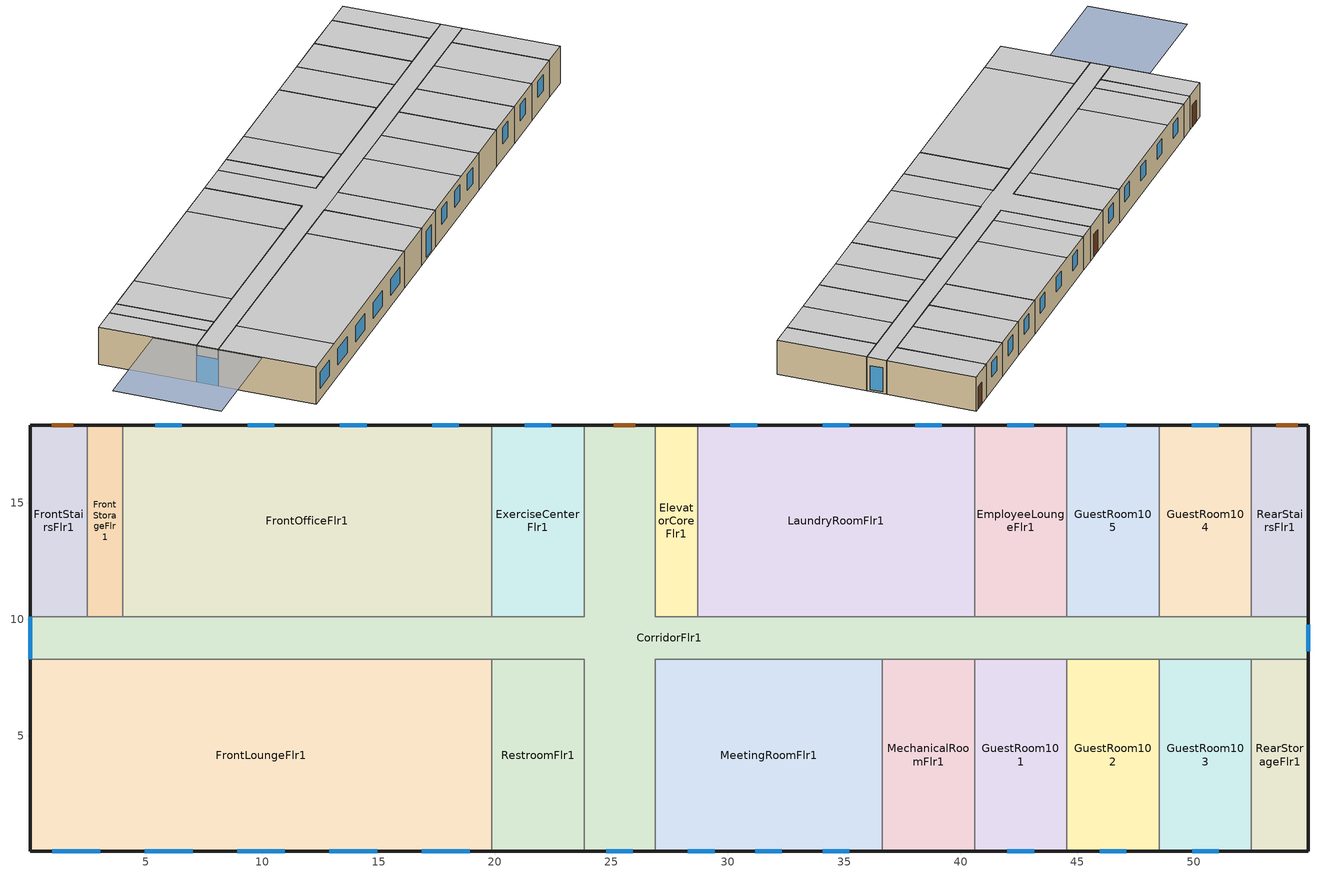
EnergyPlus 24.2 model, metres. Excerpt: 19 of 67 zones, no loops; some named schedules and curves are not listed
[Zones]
RearStairsFlr1
 floor ground (S_RearStairsFlr1_0_0_0_Ffactor): 54.91,10.11 52.47,10.11 52.47,18.34 54.91,18.34 z0
 wall outside (nonres_ext_wall_grd): 54.91,10.11 54.91,18.34 52.47,18.34 z0:3.35
 wall to GuestRoom104 (int_wall): 52.47,18.34 52.47,10.11 z0:3.35
 wall to CorridorFlr1 (int_wall): 52.47,10.11 54.91,10.11 z0:3.35
 door (Swinging Door_con): 54.46,18.34 53.54,18.34 z0:2.13
 ceiling to RearStairsFlr2 (int_slab_ceiling): 52.47,10.11 54.91,10.11 54.91,18.34 52.47,18.34 z3.35
GuestRoom104
 floor ground (S_GuestRoom104_0_0_0_Ffactor): 52.47,10.11 48.51,10.11 48.51,18.34 52.47,18.34 z0
 wall outside (res_ext_wall_grd): 52.47,18.34 48.51,18.34 z0:3.35
 wall to CorridorFlr1 (int_wall): 48.51,10.11 52.47,10.11 z0:3.35
 wall to GuestRoom105 (int_wall): 48.51,18.34 48.51,10.11 z0:3.35
 window (ResWindow_U_0.248_SHGC_0.21): 51.06,18.34 49.92,18.34 z1.34:2.78
 ceiling to GuestRoom214 (int_slab_ceiling): 48.51,10.11 52.47,10.11 52.47,18.34 48.51,18.34 z3.35
CorridorFlr1
 floor ground (S_CorridorFlr1_0_0_0_Ffactor): 54.91,8.28 26.87,8.28 26.87,0.05 23.82,0.05 23.82,8.28 0.05,8.28 0.05,10.11 23.82,10.11 23.82,18.34 26.87,18.34 26.87,10.11 54.91,10.11 z0
 wall outside (nonres_ext_wall_grd): 54.91,8.28 54.91,10.11 / 26.87,18.34 23.82,18.34 / 0.05,10.11 0.05,8.28 / 23.82,0.05 26.87,0.05 z0:3.35
 wall to GuestRoom105 (int_wall): 48.51,10.11 44.55,10.11 z0:3.35
 wall to EmployeeLoungeFlr1 (int_wall): 44.55,10.11 40.59,10.11 z0:3.35
 wall to LaundryRoomFlr1 (int_wall): 40.59,10.11 28.7,10.11 z0:3.35
 wall to ElevatorCoreFlr1 (int_wall): 28.7,10.11 26.87,10.11 26.87,18.34 z0:3.35
 wall to ExerciseCenterFlr1 (int_wall): 23.82,18.34 23.82,10.11 19.86,10.11 z0:3.35
 wall to FrontOfficeFlr1 (int_wall): 19.86,10.11 4.01,10.11 z0:3.35
 wall to FrontStorageFlr1 (int_wall): 4.01,10.11 2.49,10.11 z0:3.35
 wall to FrontStairsFlr1 (int_wall): 2.49,10.11 0.05,10.11 z0:3.35
 wall to FrontLoungeFlr1 (int_wall): 0.05,8.28 19.86,8.28 z0:3.35
 wall to RestroomFlr1 (int_wall): 19.86,8.28 23.82,8.28 23.82,0.05 z0:3.35
 wall to MeetingRoomFlr1 (int_wall): 26.87,0.05 26.87,8.28 36.62,8.28 z0:3.35
 wall to MechanicalRoomFlr1 (int_wall): 36.62,8.28 40.59,8.28 z0:3.35
 wall to GuestRoom101 (int_wall): 40.59,8.28 44.55,8.28 z0:3.35
 wall to GuestRoom102 (int_wall): 44.55,8.28 48.51,8.28 z0:3.35
 wall to GuestRoom103 (int_wall): 48.51,8.28 52.47,8.28 z0:3.35
 wall to RearStorageFlr1 (int_wall): 52.47,8.28 54.91,8.28 z0:3.35
 window (NonresWindow_U_0.248_SHGC_0.21): 54.91,8.62 54.91,9.76 / 24.78,0.05 25.92,0.05 z0.19:2.55; 0.05,10.11 0.05,8.28 z0:2.44
 door (Swinging Door_con): 26.01,18.34 25.1,18.34 z0:2.13
 ceiling to CorridorFlr2 (int_slab_ceiling): 0.05,8.28 54.91,8.28 54.91,10.11 26.87,10.11 26.87,18.34 23.82,18.34 23.82,10.11 0.05,10.11 z3.35
 ceiling to GuestRoom206_208 (int_slab_ceiling): 23.82,0.05 26.87,0.05 26.87,8.28 23.82,8.28 z3.35
GuestRoom105
 floor ground (S_GuestRoom105_0_0_0_Ffactor): 48.51,10.11 44.55,10.11 44.55,18.34 48.51,18.34 z0
 wall outside (res_ext_wall_grd): 48.51,18.34 44.55,18.34 z0:3.35
 wall to EmployeeLoungeFlr1 (int_wall): 44.55,18.34 44.55,10.11 z0:3.35
 window (ResWindow_U_0.248_SHGC_0.21): 47.1,18.34 45.96,18.34 z1.34:2.78
 ceiling to GuestRoom215_218 (int_slab_ceiling): 44.55,10.11 48.51,10.11 48.51,18.34 44.55,18.34 z3.35
EmployeeLoungeFlr1
 floor ground (S_EmployeeLoungeFlr1_0_0_0_Ffactor): 44.55,10.11 40.59,10.11 40.59,18.34 44.55,18.34 z0
 wall outside (nonres_ext_wall_grd): 44.55,18.34 40.59,18.34 z0:3.35
 wall to LaundryRoomFlr1 (int_wall): 40.59,18.34 40.59,10.11 z0:3.35
 window (NonresWindow_U_0.248_SHGC_0.21): 43.14,18.34 42,18.34 z1.34:2.78
 ceiling to GuestRoom215_218 (int_slab_ceiling): 40.59,10.11 44.55,10.11 44.55,18.34 40.59,18.34 z3.35
LaundryRoomFlr1
 floor ground (S_LaundryRoomFlr1_0_0_0_Ffactor): 40.59,10.11 28.7,10.11 28.7,18.34 40.59,18.34 z0
 wall outside (nonres_ext_wall_grd): 40.59,18.34 28.7,18.34 z0:3.35
 wall to ElevatorCoreFlr1 (int_wall): 28.7,18.34 28.7,10.11 z0:3.35
 window (NonresWindow_U_0.248_SHGC_0.21): 39.18,18.34 38.03,18.34 / 35.21,18.34 34.07,18.34 / 31.25,18.34 30.11,18.34 z1.34:2.78
 ceiling to GuestRoom215_218 (int_slab_ceiling): 32.66,10.11 40.59,10.11 40.59,18.34 32.66,18.34 z3.35
 ceiling to GuestRoom219 (int_slab_ceiling): 28.7,10.11 32.66,10.11 32.66,18.34 28.7,18.34 z3.35
ElevatorCoreFlr1
 floor ground (S_ElevatorCoreFlr1_0_0_0_Ffactor): 28.7,10.11 26.87,10.11 26.87,18.34 28.7,18.34 z0
 wall outside (nonres_ext_wall_grd): 28.7,18.34 26.87,18.34 z0:3.35
 ceiling to ElevatorCoreFlr2 (int_slab_ceiling): 26.87,10.11 28.7,10.11 28.7,18.34 26.87,18.34 z3.35
ExerciseCenterFlr1
 floor ground (S_ExerciseCenterFlr1_0_0_0_Ffactor): 23.82,10.11 19.86,10.11 19.86,18.34 23.82,18.34 z0
 wall outside (nonres_ext_wall_grd): 23.82,18.34 19.86,18.34 z0:3.35
 wall to FrontOfficeFlr1 (int_wall): 19.86,18.34 19.86,10.11 z0:3.35
 window (NonresWindow_U_0.248_SHGC_0.21): 22.41,18.34 21.27,18.34 z1.34:2.78
 ceiling to GuestRoom220_223 (int_slab_ceiling): 19.86,10.11 23.82,10.11 23.82,18.34 19.86,18.34 z3.35
FrontOfficeFlr1
 floor ground (S_FrontOfficeFlr1_0_0_0_Ffactor): 19.86,10.11 4.01,10.11 4.01,18.34 19.86,18.34 z0
 wall outside (nonres_ext_wall_grd): 19.86,18.34 4.01,18.34 z0:3.35
 wall to FrontStorageFlr1 (int_wall): 4.01,18.34 4.01,10.11 z0:3.35
 window (NonresWindow_U_0.248_SHGC_0.21): 18.45,18.34 17.31,18.34 / 14.49,18.34 13.34,18.34 / 10.52,18.34 9.38,18.34 / 6.56,18.34 5.42,18.34 z1.34:2.78
 ceiling to GuestRoom220_223 (int_slab_ceiling): 7.97,10.11 19.86,10.11 19.86,18.34 7.97,18.34 z3.35
 ceiling to GuestRoom224 (int_slab_ceiling): 4.01,10.11 7.97,10.11 7.97,18.34 4.01,18.34 z3.35
FrontStorageFlr1
 floor ground (S_FrontStorageFlr1_0_0_0_Ffactor): 4.01,10.11 2.49,10.11 2.49,18.34 4.01,18.34 z0
 wall outside (nonres_ext_wall_grd): 4.01,18.34 2.49,18.34 z0:3.35
 wall to FrontStairsFlr1 (int_wall): 2.49,18.34 2.49,10.11 z0:3.35
 ceiling to FrontStorageFlr2 (int_slab_ceiling): 2.49,10.11 4.01,10.11 4.01,18.34 2.49,18.34 z3.35
FrontStairsFlr1
 floor ground (S_FrontStairsFlr1_0_0_0_Ffactor): 2.49,10.11 0.05,10.11 0.05,18.34 2.49,18.34 z0
 wall outside (nonres_ext_wall_grd): 2.49,18.34 0.05,18.34 0.05,10.11 z0:3.35
 door (Swinging Door_con): 1.89,18.34 0.98,18.34 z0:2.13
 ceiling to FrontStairsFlr2 (int_slab_ceiling): 0.05,10.11 2.49,10.11 2.49,18.34 0.05,18.34 z3.35
FrontLoungeFlr1
 floor ground (S_FrontLoungeFlr1_0_0_0_Ffactor): 19.86,0.05 0.05,0.05 0.05,8.28 19.86,8.28 z0
 wall outside (nonres_ext_wall_grd): 0.05,8.28 0.05,0.05 19.86,0.05 z0:3.35
 wall to RestroomFlr1 (int_wall): 19.86,0.05 19.86,8.28 z0:3.35
 window (NonresWindow_U_0.248_SHGC_0.21): 1,0.05 3.06,0.05 / 4.97,0.05 7.02,0.05 / 8.93,0.05 10.98,0.05 / 12.89,0.05 14.94,0.05 / 16.85,0.05 18.91,0.05 z0.95:2.4
 ceiling to GuestRoom201 (int_slab_ceiling): 0.05,0.05 4.01,0.05 4.01,8.28 0.05,8.28 z3.35
 ceiling to GuestRoom202_205 (int_slab_ceiling): 4.01,0.05 19.86,0.05 19.86,8.28 4.01,8.28 z3.35
RestroomFlr1
 floor ground (S_RestroomFlr1_0_0_0_Ffactor): 23.82,0.05 19.86,0.05 19.86,8.28 23.82,8.28 z0
 wall outside (nonres_ext_wall_grd): 19.86,0.05 23.82,0.05 z0:3.35
 ceiling to GuestRoom206_208 (int_slab_ceiling): 19.86,0.05 23.82,0.05 23.82,8.28 19.86,8.28 z3.35
MeetingRoomFlr1
 floor ground (S_MeetingRoomFlr1_0_0_0_Ffactor): 36.62,0.05 26.87,0.05 26.87,8.28 36.62,8.28 z0
 wall outside (nonres_ext_wall_grd): 26.87,0.05 36.62,0.05 z0:3.35
 wall to MechanicalRoomFlr1 (int_wall): 36.62,0.05 36.62,8.28 z0:3.35
 window (NonresWindow_U_0.248_SHGC_0.21): 28.28,0.05 29.42,0.05 / 34.07,0.05 35.22,0.05 / 31.18,0.05 32.32,0.05 z1.34:2.78
 ceiling to GuestRoom206_208 (int_slab_ceiling): 26.87,0.05 32.66,0.05 32.66,8.28 26.87,8.28 z3.35
 ceiling to GuestRoom209_212 (int_slab_ceiling): 32.66,0.05 36.62,0.05 36.62,8.28 32.66,8.28 z3.35
MechanicalRoomFlr1
 floor ground (S_MechanicalRoomFlr1_0_0_0_Ffactor): 40.59,0.05 36.62,0.05 36.62,8.28 40.59,8.28 z0
 wall outside (nonres_ext_wall_grd): 36.62,0.05 40.59,0.05 z0:3.35
 wall to GuestRoom101 (int_wall): 40.59,0.05 40.59,8.28 z0:3.35
 ceiling to GuestRoom209_212 (int_slab_ceiling): 36.62,0.05 40.59,0.05 40.59,8.28 36.62,8.28 z3.35
GuestRoom101
 floor ground (S_GuestRoom101_0_0_0_Ffactor): 44.55,0.05 40.59,0.05 40.59,8.28 44.55,8.28 z0
 wall outside (res_ext_wall_grd): 40.59,0.05 44.55,0.05 z0:3.35
 wall to GuestRoom102 (int_wall): 44.55,0.05 44.55,8.28 z0:3.35
 window (ResWindow_U_0.248_SHGC_0.21): 42,0.05 43.14,0.05 z1.34:2.78
 ceiling to GuestRoom209_212 (int_slab_ceiling): 40.59,0.05 44.55,0.05 44.55,8.28 40.59,8.28 z3.35
GuestRoom102
 floor ground (S_GuestRoom102_0_0_0_Ffactor): 48.51,0.05 44.55,0.05 44.55,8.28 48.51,8.28 z0
 wall outside (res_ext_wall_grd): 44.55,0.05 48.51,0.05 z0:3.35
 wall to GuestRoom103 (int_wall): 48.51,0.05 48.51,8.28 z0:3.35
 window (ResWindow_U_0.248_SHGC_0.21): 45.96,0.05 47.1,0.05 z1.34:2.78
 ceiling to GuestRoom209_212 (int_slab_ceiling): 44.55,0.05 48.51,0.05 48.51,8.28 44.55,8.28 z3.35
GuestRoom103
 floor ground (S_GuestRoom103_0_0_0_Ffactor): 52.47,0.05 48.51,0.05 48.51,8.28 52.47,8.28 z0
 wall outside (res_ext_wall_grd): 48.51,0.05 52.47,0.05 z0:3.35
 wall to RearStorageFlr1 (int_wall): 52.47,0.05 52.47,8.28 z0:3.35
 window (ResWindow_U_0.248_SHGC_0.21): 49.92,0.05 51.07,0.05 z1.34:2.78
 ceiling to GuestRoom213 (int_slab_ceiling): 48.51,0.05 52.47,0.05 52.47,8.28 48.51,8.28 z3.35
RearStorageFlr1
 floor ground (S_RearStorageFlr1_0_0_0_Ffactor): 54.91,0.05 52.47,0.05 52.47,8.28 54.91,8.28 z0
 wall outside (nonres_ext_wall_grd): 52.47,0.05 54.91,0.05 54.91,8.28 z0:3.35
 ceiling to RearStorageFlr2 (int_slab_ceiling): 52.47,0.05 54.91,0.05 54.91,8.28 52.47,8.28 z3.35
shading: 0,4.57 0,13.72 -9.14,13.72 -9.14,4.57 z3.35
[Building]
HotelSmall: North Axis {deg}=180; Terrain=Suburbs; Loads Convergence Tolerance Value {W}=0.04; Temperature Convergence Tolerance Value {deltaC}=0.4; Solar Distribution=FullExterior; Maximum Number of Warmup Days=25; Minimum Number of Warmup Days=6
[Site:Location]
New.York-John.F.Kennedy.Intl.AP_NY_USA WMO=744860: Latitude {deg}=40.66; Longitude {deg}=-73.8; Time Zone {hr}=-5; Elevation {m}=7
[SizingPeriod:DesignDay] Day of Month=21; Dry-Bulb Temperature Range Modifier Type=DefaultMultipliers; Humidity Condition Type=Wetbulb; Barometric Pressure {Pa}=101241; Rain Indicator=No; Snow Indicator=No; Daylight Saving Time Indicator=No
Name | Month | Day Type | Maximum Dry-Bulb Temperature {C} | Daily Dry-Bulb Temperature Range {deltaC} | Wetbulb or DewPoint at Maximum Dry-Bulb {C} | Wind Speed {m/s} | Wind Direction {deg} | Solar Model Indicator | Sky Clearness | ASHRAE Clear Sky Optical Depth for Beam Irradiance (taub) | ASHRAE Clear Sky Optical Depth for Diffuse Irradiance (taud)
New.York-John.F.Kennedy.Intl.AP_NY_USA Ann Htg 99.6% Condns DB | 1 | WinterDesignDay | -10.7 | 0 | -10.7 | 7.5 | 320 | ASHRAEClearSky | 0
New.York-John.F.Kennedy.Intl.AP_NY_USA Ann Clg .4% Condns DB=>MWB | 7 | SummerDesignDay | 32.1 | 7.4 | 23.1 | 5.6 | 230 | ASHRAETau |  | 0.541 | 1.8
[Site:WaterMainsTemperature]
Calculation Method=Correlation; Annual Average Outdoor Air Temperature {C}=12.4667; Maximum Difference In Monthly Average Outdoor Air Temperatures {deltaC}=25.2
[Site:GroundTemperature:FCfactorMethod]
14, 7.3, 3.3, 1.2, -0.2, 5.6, 10.9, 16.1, 21.7, 25, 24.8, 19.9
[Material:NoMass] Thermal Absorptance=0.9; Solar Absorptance=0.7
Name | Roughness | Thermal Resistance {m2-K/W} | Visible Absorptance
Opaque Door panel_con | MediumRough | 0.475973 | 0.7
CP02 CARPET PAD | VeryRough | 0.21648 | 0.8
Nonres_Exterior_Wall_Insulation_grd; Res_Exterior_Wall_Insulation_grd | MediumSmooth | 1.93875 | 0.7
[Construction]
Swinging Door_con: Opaque Door panel_con
int_wall: G01 13mm gypsum board, G01 13mm gypsum board
int_slab_ceiling: CP02 CARPET PAD, 100mm Normalweight concrete floor
nonres_ext_wall_grd: F07 25mm stucco, G01 16mm gypsum board, Nonres_Exterior_Wall_Insulation_grd, G01 16mm gypsum board
res_ext_wall_grd: F07 25mm stucco, G01 16mm gypsum board, Res_Exterior_Wall_Insulation_grd, G01 16mm gypsum board
NonresWindow_U_0.248_SHGC_0.21: Glazing Layer
ResWindow_U_0.248_SHGC_0.21: Residential Window Glazing Layer
[Material]
Name | Roughness | Thickness {m} | Conductivity {W/m-K} | Density {kg/m3} | Specific Heat {J/kg-K} | Thermal Absorptance | Solar Absorptance | Visible Absorptance
F07 25mm stucco | Smooth | 0.0254 | 0.72 | 1856 | 840 | 0.9 | 0.7 | 0.7
G01 13mm gypsum board | Smooth | 0.0127 | 0.16 | 800 | 1090 | 0.9 | 0.7 | 0.5
G01 16mm gypsum board | MediumSmooth | 0.0159 | 0.16 | 800 | 1090
100mm Normalweight concrete floor | MediumRough | 0.1016 | 2.31 | 2322 | 832
[WindowMaterial:SimpleGlazingSystem] U-Factor {W/m2-K}=1.40821; Solar Heat Gain Coefficient=0.21; Visible Transmittance=0.29
Glazing Layer; Residential Window Glazing Layer
[Construction:FfactorGroundFloor] F-Factor {W/m-K}=0.90012
Name | Area {m2} | PerimeterExposed {m}
S_RearStairsFlr1_0_0_0_Ffactor | 20.0719 | 10.6686
S_CorridorFlr1_0_0_0_Ffactor | 150.506 | 9.7536
S_RearStorageFlr1_0_0_0_Ffactor | 20.0733 | 10.6692
S_FrontLoungeFlr1_0_0_0_Ffactor | 163.056 | 28.0422
S_RestroomFlr1_0_0_0_Ffactor; S_MechanicalRoomFlr1_0_0_0_Ffactor; S_GuestRoom101_0_0_0_Ffactor; S_GuestRoom102_0_0_0_Ffactor; S_GuestRoom103_0_0_0_Ffactor | 32.6113 | 3.9624
S_MeetingRoomFlr1_0_0_0_Ffactor | 80.2739 | 9.7536
S_GuestRoom104_0_0_0_Ffactor; S_GuestRoom105_0_0_0_Ffactor; S_EmployeeLoungeFlr1_0_0_0_Ffactor; S_ExerciseCenterFlr1_0_0_0_Ffactor | 32.609 | 3.9624
S_LaundryRoomFlr1_0_0_0_Ffactor | 97.8269 | 11.8872
S_ElevatorCoreFlr1_0_0_0_Ffactor | 15.0503 | 1.8288
S_FrontOfficeFlr1_0_0_0_Ffactor | 130.436 | 15.8496
S_FrontStairsFlr1_0_0_0_Ffactor | 20.0671 | 10.668
S_FrontStorageFlr1_0_0_0_Ffactor | 12.5419 | 1.524
[Generator:PVWatts]
PV_module: PVWatts Version=5; DC System Capacity {W}=19753; Module Type=Premium; Array Type=FixedOpenRack; System Losses=0.113; Array Geometry Type=TiltAzimuth; Tilt Angle {deg}=0; Azimuth Angle {deg}=180
[ElectricLoadCenter:Generators]
PV_Generator: Generator 1=PV_module; Generator 1 Rated Electric Power Output {W}=19753; Generator 1 Availability Schedule=PV_SCH
[ElectricLoadCenter:Inverter:PVWatts]
PV_Inverter: DC to AC Size Ratio=1.2; Inverter Efficiency=0.96
[ElectricLoadCenter:Distribution]
Generator: Generator List=PV_Generator; Generator Operation Scheme Type=Baseload; Electrical Buss Type=DirectCurrentWithInverter; Inverter=PV_Inverter
[Zone] Type=1; Multiplier=1
RearStairsFlr1; CorridorFlr1; RearStorageFlr1; FrontLoungeFlr1; RestroomFlr1; MeetingRoomFlr1; MechanicalRoomFlr1; GuestRoom101; GuestRoom102; GuestRoom103; GuestRoom104; GuestRoom105; EmployeeLoungeFlr1; LaundryRoomFlr1; ElevatorCoreFlr1; ExerciseCenterFlr1; FrontOfficeFlr1; FrontStairsFlr1; FrontStorageFlr1
[People] Number of People Calculation Method=People; Fraction Radiant=0.3; Sensible Heat Fraction=autocalculate; Activity Level Schedule=Activity_Sch; Mean Radiant Temperature Calculation Type=EnclosureAveraged
Name | Zone or ZoneList or Space or SpaceList | Number of People Schedule | Number of People
CorridorFlr1_People | CorridorFlr1 | AlwaysOff | 8.1
ElevatorCoreFlr1_People | ElevatorCoreFlr1 | AlwaysOff | 0.243
EmployeeLoungeFlr1_People | EmployeeLoungeFlr1 | EmployeeLounge_Occ_Sch | 18
ExerciseCenterFlr1_People | ExerciseCenterFlr1 | ExerciseCenter_Occ_Sch | 7
FrontLoungeFlr1_People | FrontLoungeFlr1 | Lobby_Occ_Sch | 53
FrontOfficeFlr1_People | FrontOfficeFlr1 | Office_Occ_w_SB_Sch | 10
FrontStairsFlr1_People | FrontStairsFlr1 | AlwaysOff | 1.08
FrontStorageFlr1_People | FrontStorageFlr1 | AlwaysOff | 0.27
GuestRoom101_People | GuestRoom101 | AlwaysOff | 1.5
GuestRoom102_People | GuestRoom102 | AlwaysOff | 1.5
GuestRoom103_People | GuestRoom103 | GuestRoom_Occ_Sch | 1.5
GuestRoom104_People | GuestRoom104 | GuestRoom_Occ_Sch | 1.5
GuestRoom105_People | GuestRoom105 | GuestRoom_Occ_Sch | 1.5
LaundryRoomFlr1_People | LaundryRoomFlr1 | LaundryRoom_Occ_Sch | 10.53
MechanicalRoomFlr1_People | MechanicalRoomFlr1 | AlwaysOff | 0.527
MeetingRoomFlr1_People | MeetingRoomFlr1 | MeetingRoom_Occ_w_SB_Sch | 43
RearStairsFlr1_People | RearStairsFlr1 | AlwaysOff | 1.08
RearStorageFlr1_People | RearStorageFlr1 | AlwaysOff | 0.432
RestroomFlr1_People | RestroomFlr1 | Lobby_Occ_Sch | 1.755
[Lights] Design Level Calculation Method=Watts/Area; Return Air Fraction=0; Fraction Radiant=0.7; Fraction Visible=0.2; Fraction Replaceable=1
Name | Zone or ZoneList or Space or SpaceList | Schedule | Lighting Level {W} | Watts per Floor Area {W/m2}
CorridorFlr1_Lights | CorridorFlr1 | ltg_sch_corridor | 0 | 5.115006
ElevatorCoreFlr1_Lights | ElevatorCoreFlr1 | ltg_sch_elevator | 0 | 0
EmployeeLoungeFlr1_Lights | EmployeeLoungeFlr1 | ltg_sch_lounge | 0 | 5.328135
ExerciseCenterFlr1_Lights | ExerciseCenterFlr1 | ltg_sch_exercise | 0 | 9.532512
FrontLoungeFlr1_Lights | FrontLoungeFlr1 | ltg_sch_lobby | 0 | 7.750008
FrontOfficeFlr1_Lights | FrontOfficeFlr1 | ltg_sch_office | 0 | 6.660162
FrontStairsFlr1_Lights | FrontStairsFlr1 | ltg_sch_stair | 0 | 4.553127
FrontStorageFlr1_Lights | FrontStorageFlr1 | ltg_sch_storage | 0 | 3.458439
GuestRoom101_Lights | GuestRoom101 | alwaysoff | 0 | 4.4132
GuestRoom102_Lights | GuestRoom102 | alwaysoff | 0 | 4.4132
GuestRoom103_Lights | GuestRoom103 | ltg_sch_guestroom | 0 | 4.4132
GuestRoom104_Lights | GuestRoom104 | ltg_sch_guestroom | 0 | 4.4132
GuestRoom105_Lights | GuestRoom105 | ltg_sch_guestroom | 0 | 4.4132
LaundryRoomFlr1_Lights | LaundryRoomFlr1 | ltg_sch_laundry | 0 | 4.940631
MechanicalRoomFlr1_Lights | MechanicalRoomFlr1 | ltg_sch_mechanical |  | 6.878133
MeetingRoomFlr1_Lights | MeetingRoomFlr1 | ltg_sch_meeting | 0 | 8.525007
RearStairsFlr1_Lights | RearStairsFlr1 | ltg_sch_stair | 0 | 4.553127
RearStorageFlr1_Lights | RearStorageFlr1 | ltg_sch_storage | 0 | 3.458439
RestroomFlr1_Lights | RestroomFlr1 | ltg_sch_restroom |  | 7.168761
[ElectricEquipment] Fraction Latent=0; Fraction Lost=0
Name | Zone or ZoneList or Space or SpaceList | Schedule | Design Level Calculation Method | Design Level {W} | Fraction Radiant | Watts per Floor Area {W/m2}
CorridorFlr1_PlugLoad | CorridorFlr1 | AlwaysOff | EquipmentLevel | 0 | 0.5
ElevatorCoreFlr1_Elevators_Equip | ElevatorCoreFlr1 | BLDG_ELEVATORS | EquipmentLevel | 8721.8 | 0.5
Elevators_Lights_Fan | ElevatorCoreFlr1 | ELEV_LIGHT_FAN_SCH_ADD_DF | EquipmentLevel | 105.31 | 0.5
EmployeeLoungeFlr1_PlugLoad | EmployeeLoungeFlr1 | EmployeeLounge_Eqp_Sch | Watts/Area | 0 | 0.5 | 21.51
ExerciseCenterFlr1_PlugLoad | ExerciseCenterFlr1 | ExerciseCenter_Eqp_Sch | Watts/Area | 0 | 0.5 | 18.59
FrontLoungeFlr1_PlugLoad | FrontLoungeFlr1 | Lobby_Eqp_Sch | Watts/Area | 0 | 0.5 | 26.06
FrontOfficeFlr1_PlugLoad | FrontOfficeFlr1 | OFF_EQUIP_SCH | Watts/Area | 0 | 0.5 | 13.78
FrontStairsFlr1_PlugLoad | FrontStairsFlr1 | AlwaysOff | EquipmentLevel | 0 | 0.5
FrontStorageFlr1_PlugLoad | FrontStorageFlr1 | AlwaysOff | EquipmentLevel | 0 | 0.5
GuestRoom101_PlugLoad | GuestRoom101 | AlwaysOff | Watts/Area |  | 0.5 | 11.8935
GuestRoom102_PlugLoad | GuestRoom102 | AlwaysOff | Watts/Area |  | 0.5 | 11.8935
GuestRoom103_PlugLoad | GuestRoom103 | Guestroom_Eqp_Sch_Adva | Watts/Area |  | 0.5 | 11.8935
GuestRoom104_PlugLoad | GuestRoom104 | Guestroom_Eqp_Sch_Adva | Watts/Area |  | 0.5 | 11.8935
GuestRoom105_PlugLoad | GuestRoom105 | Guestroom_Eqp_Sch_Adva | Watts/Area |  | 0.5 | 11.8935
MechanicalRoomFlr1_PlugLoad | MechanicalRoomFlr1 | AlwaysOff | EquipmentLevel | 0 | 0.5
MeetingRoomFlr1_PlugLoad | MeetingRoomFlr1 | MeetingRoom_Eqp_Sch | Watts/Area | 0 | 0.5 | 6.18
RearStairsFlr1_PlugLoad | RearStairsFlr1 | AlwaysOff | EquipmentLevel | 0 | 0.5
RearStorageFlr1_PlugLoad | RearStorageFlr1 | AlwaysOff | EquipmentLevel | 0 | 0.5
RestroomFlr1_PlugLoad | RestroomFlr1 | AlwaysOff | EquipmentLevel | 0 | 0.5
Laundry Equipment 1 | LaundryRoomFlr1 | LaundryRoom_Eqp_Elec_Sch | EquipmentLevel | 2709.075 | 0.2
[GasEquipment]
Dryer Equipment 1: Zone or ZoneList or Space or SpaceList=LaundryRoomFlr1; Schedule=LaundryRoom_Eqp_Gas_Sch; Design Level Calculation Method=EquipmentLevel; Design Level {W}=40096; Fraction Latent=0; Fraction Radiant=0.2; Fraction Lost=0
[Daylighting:Controls] Daylighting Method=SplitFlux; Availability Schedule=DaylightAvailSch; Lighting Control Type=Continuousoff; Minimum Input Power Fraction for Continuous or ContinuousOff Dimming Control=0.2; Minimum Light Output Fraction for Continuous or ContinuousOff Dimming Control=0.2; Number of Stepped Control Steps=3; Probability Lighting will be Reset When Needed in Manual Stepped Control=1; Maximum Allowable Discomfort Glare Index=22
Name | Zone or Space | Glare Calculation Daylighting Reference Point | Glare Calculation Azimuth Angle of View Direction Clockwise from Zone y-Axis {deg} | Daylighting Reference Point 1 | Fraction of Lights Controlled by Reference Point 1 | Illuminance Setpoint at Reference Point 1 {lux} | Daylighting Reference Point 2 | Fraction of Lights Controlled by Reference Point 2 | Illuminance Setpoint at Reference Point 2 {lux}
FrontLoungeFlr1_DaylCtrl | FrontLoungeFlr1 | FrontLoungeFlr1_DaylRefPt1 | 180 | FrontLoungeFlr1_DaylRefPt1 | 0.29 | 161 | FrontLoungeFlr1_DaylRefPt2 | 0.29 | 161
MeetingRoomFlr1_DaylCtrl | MeetingRoomFlr1 | MeetingRoomFlr1_DaylRefPt1 | 180 | MeetingRoomFlr1_DaylRefPt1 | 0.28 | 323 | MeetingRoomFlr1_DaylRefPt2 | 0.28 | 323
FrontOfficeFlr1_DaylCtrl | FrontOfficeFlr1 | FrontOfficeFlr1_DaylRefPt1 | 0 | FrontOfficeFlr1_DaylRefPt1 | 0.26 | 323 | FrontOfficeFlr1_DaylRefPt2 | 0.26 | 323
LaundryRoomFlr1_DaylCtrl | LaundryRoomFlr1 | LaundryRoomFlr1_DaylRefPt1 | 0 | LaundryRoomFlr1_DaylRefPt1 | 0.26 | 323 | LaundryRoomFlr1_DaylRefPt2 | 0.26 | 323
[ZoneInfiltration:DesignFlowRate] Temperature Term Coefficient=0; Velocity Squared Term Coefficient=0
Name | Zone or ZoneList or Space or SpaceList | Schedule | Design Flow Rate Calculation Method | Design Flow Rate {m3/s} | Flow Rate per Exterior Surface Area {m3/s-m2} | Constant Term Coefficient | Velocity Term Coefficient
CorridorFlr1_Infiltration | CorridorFlr1 | AlwaysOn | Flow/ExteriorWallArea | 0 | 0.000569572 | 0 | 0.224
CorridorFlr1_Door_Infiltration | CorridorFlr1 | INFIL_Door_Opening_SCH | Flow/Zone | 0.591822 |  | 1 | 0
ElevatorCoreFlr1_Infiltration | ElevatorCoreFlr1 | AlwaysOn | Flow/ExteriorWallArea | 0 | 0.000569572 | 0 | 0.224
EmployeeLoungeFlr1_Infiltration | EmployeeLoungeFlr1 | CommonArea_Infil_Sch | Flow/ExteriorWallArea | 0 | 0.000569572 | 0 | 0.224
ExerciseCenterFlr1_Infiltration | ExerciseCenterFlr1 | CommonArea_Infil_Sch | Flow/ExteriorWallArea | 0 | 0.000569572 | 0 | 0.224
FrontLoungeFlr1_Infiltration | FrontLoungeFlr1 | CommonArea_Infil_Sch | Flow/ExteriorWallArea | 0 | 0.000569572 | 0 | 0.224
FrontOfficeFlr1_Infiltration | FrontOfficeFlr1 | CommonArea_Infil_Sch | Flow/ExteriorWallArea | 0 | 0.000569572 | 0 | 0.224
FrontStairsFlr1_Infiltration | FrontStairsFlr1 | AlwaysOn | Flow/ExteriorWallArea | 0 | 0.000569572 | 0 | 0.224
FrontStorageFlr1_Infiltration | FrontStorageFlr1 | AlwaysOn | Flow/ExteriorWallArea | 0 | 0.000569572 | 0 | 0.224
GuestRoom101_Infiltration | GuestRoom101 | GuestRoom_Infil_Sch | Flow/ExteriorWallArea | 0 | 0.000569572 | 0 | 0.224
GuestRoom102_Infiltration | GuestRoom102 | GuestRoom_Infil_Sch | Flow/ExteriorWallArea | 0 | 0.000569572 | 0 | 0.224
GuestRoom103_Infiltration | GuestRoom103 | GuestRoom_Infil_Sch | Flow/ExteriorWallArea | 0 | 0.000569572 | 0 | 0.224
GuestRoom104_Infiltration | GuestRoom104 | GuestRoom_Infil_Sch | Flow/ExteriorWallArea | 0 | 0.000569572 | 0 | 0.224
GuestRoom105_Infiltration | GuestRoom105 | GuestRoom_Infil_Sch | Flow/ExteriorWallArea | 0 | 0.000569572 | 0 | 0.224
LaundryRoomFlr1_Infiltration | LaundryRoomFlr1 | GuestRoom_Infil_Sch | Flow/ExteriorWallArea | 0 | 0.000569572 | 0 | 0.224
MechanicalRoomFlr1_Infiltration | MechanicalRoomFlr1 | GuestRoom_Infil_Sch | Flow/ExteriorWallArea | 0 | 0.000569572 | 0 | 0.224
MeetingRoomFlr1_Infiltration | MeetingRoomFlr1 | GuestRoom_Infil_Sch | Flow/ExteriorWallArea | 0 | 0.000569572 | 0 | 0.224
RearStairsFlr1_Infiltration | RearStairsFlr1 | AlwaysOn | Flow/ExteriorWallArea | 0 | 0.000569572 | 0 | 0.224
RearStorageFlr1_Infiltration | RearStorageFlr1 | AlwaysOn | Flow/ExteriorWallArea | 0 | 0.000569572 | 0 | 0.224
RestroomFlr1_Infiltration | RestroomFlr1 | CommonArea_Infil_Sch | Flow/ExteriorWallArea | 0 | 0.000569572 | 0 | 0.224
[Exterior:Lights]
Exterior_Lights: Schedule=Exterior_Lgt_ALWAYS_ON; Design Level {W}=2361.05; Control Option=AstronomicalClock
[EnergyManagementSystem:Sensor]
OAT_F: Output:Variable or Output:Meter=Site Outdoor Air Drybulb Temperature
[ThermostatSetpoint:DualSetpoint]
Name | Heating Setpoint Temperature Schedule | Cooling Setpoint Temperature Schedule
VacGuestRoom Thermostat Dual SP Control | VacGuestRoom_HtgSP_Sch | VacGuestRoom_ClgSP_Sch
S OccGuestRoom Thermostat Dual SP Control | OBCReset_S_OccGuestRoom_HtgSP_Sch_20min | OBCReset_S_OccGuestRoom_ClgSP_Sch_20min
N OccGuestRoom Thermostat Dual SP Control | OBCReset_N_OccGuestRoom_HtgSP_Sch_20min | OBCReset_N_OccGuestRoom_ClgSP_Sch_20min
CommonArea Thermostat Dual SP Control | CommonArea_HtgSP_Sch | CommonArea_ClgSP_Sch
[ThermostatSetpoint:SingleHeating]
SemiHeated_HtgSP: Setpoint Temperature Schedule=SemiHeated_HtgSP_Sch
[Sizing:Zone] Zone Cooling Design Supply Air Temperature Input Method=SupplyAirTemperature; Zone Cooling Design Supply Air Temperature {C}=14; Zone Heating Design Supply Air Temperature Input Method=SupplyAirTemperature; Zone Heating Design Supply Air Temperature {C}=50; Zone Cooling Design Supply Air Humidity Ratio {kgWater/kgDryAir}=0.008; Zone Heating Design Supply Air Humidity Ratio {kgWater/kgDryAir}=0.008; Cooling Design Air Flow Method=DesignDay; Cooling Design Air Flow Rate {m3/s}=0; Cooling Minimum Air Flow Fraction=0; Heating Design Air Flow Method=DesignDay; Heating Design Air Flow Rate {m3/s}=0; Zone Load Sizing Method=Sensible Load Only No Latent Load; Zone Latent Cooling Design Supply Air Humidity Ratio Input Method=HumidityRatioDifference; Zone Cooling Design Supply Air Humidity Ratio Difference {kgWater/kgDryAir}=0.005; Zone Latent Heating Design Supply Air Humidity Ratio Input Method=HumidityRatioDifference; Zone Humidification Design Supply Air Humidity Ratio Difference {kgWater/kgDryAir}=0.005
Name | Design Specification Outdoor Air Object
GuestRoom101 | SZ DSOA GuestRoom101
GuestRoom102 | SZ DSOA GuestRoom102
GuestRoom103 | SZ DSOA GuestRoom103
GuestRoom104 | SZ DSOA GuestRoom104
GuestRoom105 | SZ DSOA GuestRoom105
CorridorFlr1 | SZ DSOA CorridorFlr1
FrontStairsFlr1 | SZ DSOA FrontStairsFlr1
RearStairsFlr1 | SZ DSOA RearStairsFlr1
MechanicalRoomFlr1 | SZ DSOA MechanicalRoomFlr1
[DesignSpecification:OutdoorAir] Outdoor Air Method=Flow/Area
Name | Outdoor Air Flow per Zone Floor Area {m3/s-m2}
SZ DSOA GuestRoom101; SZ DSOA GuestRoom102; SZ DSOA GuestRoom103; SZ DSOA GuestRoom104; SZ DSOA GuestRoom105 | 0.000413347
SZ DSOA CorridorFlr1; SZ DSOA FrontStairsFlr1; SZ DSOA RearStairsFlr1 | 0.0003048
SZ DSOA MechanicalRoomFlr1 | 0
[ZoneControl:Thermostat]
Name | Zone or ZoneList | Control Type Schedule | Control 1
GuestRoom101 Thermostat | GuestRoom101 | COMPACT HVAC-ALWAYS 4 | VacGuestRoom Thermostat Dual SP Control
GuestRoom102 Thermostat | GuestRoom102 | COMPACT HVAC-ALWAYS 4 | VacGuestRoom Thermostat Dual SP Control
GuestRoom103 Thermostat | GuestRoom103 | COMPACT HVAC-ALWAYS 4 | N OccGuestRoom Thermostat Dual SP Control
GuestRoom104 Thermostat | GuestRoom104 | COMPACT HVAC-ALWAYS 4 | S OccGuestRoom Thermostat Dual SP Control
GuestRoom105 Thermostat | GuestRoom105 | COMPACT HVAC-ALWAYS 4 | S OccGuestRoom Thermostat Dual SP Control
CorridorFlr1 Thermostat | CorridorFlr1 | COMPACT HVAC-ALWAYS 4 | CommonArea Thermostat Dual SP Control
FrontStairsFlr1 Thermostat | FrontStairsFlr1 | COMPACT HVAC-ALWAYS 1 | SemiHeated_HtgSP
RearStairsFlr1 Thermostat | RearStairsFlr1 | COMPACT HVAC-ALWAYS 1 | SemiHeated_HtgSP
MechanicalRoomFlr1 Thermostat | MechanicalRoomFlr1 | COMPACT HVAC-ALWAYS 1 | SemiHeated_HtgSP
[Coil:Cooling:DX:SingleSpeed] Availability Schedule=COMPACT HVAC-ALWAYS 1; Gross Rated Total Cooling Capacity {W}=AUTOSIZE; Gross Rated Sensible Heat Ratio=AUTOSIZE; Gross Rated Cooling COP {W/W}=3.81; Rated Air Flow Rate {m3/s}=AUTOSIZE; Total Cooling Capacity Function of Temperature Curve=PTU_CapFT; Total Cooling Capacity Function of Flow Fraction Curve=PTU_CapFF; Energy Input Ratio Function of Temperature Curve=PTU_EIRFT; Energy Input Ratio Function of Flow Fraction Curve=PTU_EIRFF; Part Load Fraction Correlation Curve=PTU_PLR
101 PTAC PTAC Cooling Coil; 102 PTAC PTAC Cooling Coil; 103 PTAC PTAC Cooling Coil; 104 PTAC PTAC Cooling Coil; 105 PTAC PTAC Cooling Coil; 201 PTAC PTAC Cooling Coil; 202_205 PTAC PTAC Cooling Coil; 206_208 PTAC PTAC Cooling Coil; 209_212 PTAC PTAC Cooling Coil; 213 PTAC PTAC Cooling Coil; 214 PTAC PTAC Cooling Coil; 215_218 PTAC PTAC Cooling Coil; 219 PTAC PTAC Cooling Coil; 220_223 PTAC PTAC Cooling Coil; 224 PTAC PTAC Cooling Coil; 301 PTAC PTAC Cooling Coil; 302_305 PTAC PTAC Cooling Coil; 306_308 PTAC PTAC Cooling Coil; 309_312 PTAC PTAC Cooling Coil; 313 PTAC PTAC Cooling Coil; 314 PTAC PTAC Cooling Coil; 315_318 PTAC PTAC Cooling Coil; 319 PTAC PTAC Cooling Coil; 320_323 PTAC PTAC Cooling Coil; 324 PTAC PTAC Cooling Coil; 401 PTAC PTAC Cooling Coil; 402_405 PTAC PTAC Cooling Coil; 406_408 PTAC PTAC Cooling Coil; 409_412 PTAC PTAC Cooling Coil; 413 PTAC PTAC Cooling Coil; 414 PTAC PTAC Cooling Coil; 415_418 PTAC PTAC Cooling Coil; 419 PTAC PTAC Cooling Coil; 420_423 PTAC PTAC Cooling Coil; 424 PTAC PTAC Cooling Coil; CorridorFlr1 PTAC PTAC Cooling Coil; CorridorFlr2 PTAC PTAC Cooling Coil; CorridorFlr3 PTAC PTAC Cooling Coil; CorridorFlr4 PTAC PTAC Cooling Coil
[Coil:Heating:Electric] Availability Schedule=COMPACT HVAC-ALWAYS 1; Efficiency=1; Nominal Capacity {W}=autosize
101 PTAC Heating Coil; 102 PTAC Heating Coil; 103 PTAC Heating Coil; 104 PTAC Heating Coil; 105 PTAC Heating Coil
[Zone equipment]
GuestRoom101: 101 PTAC
GuestRoom102: 102 PTAC
GuestRoom103: 103 PTAC
GuestRoom104: 104 PTAC
GuestRoom105: 105 PTAC
CorridorFlr1: CorridorFlr1 PTAC
FrontStairsFlr1: FrontStairsFlr1 Unit Heater
RearStairsFlr1: RearStairsFlr1 Unit Heater
MechanicalRoomFlr1: MechanicalRoomFlr1 Unit Heater
[ZoneVentilation:WindandStackOpenArea] Opening Area {m2}=0.0021; Opening Area Fraction Schedule=Sliding_Doors_Ventilation_Availability_SCH; Opening Effectiveness=autocalculate; Height Difference {m}=5.7909; Discharge Coefficient for Opening=autocalculate; Minimum Indoor Temperature {C}=18.89; Maximum Indoor Temperature {C}=25.56; Delta Temperature {deltaC}=-100; Minimum Outdoor Temperature {C}=15.56; Maximum Outdoor Temperature {C}=23.89; Maximum Wind Speed {m/s}=40
Name | Zone or Space | Effective Angle {deg}
GuestRoom103 Sliding Door Ventilation | GuestRoom103 | 0
GuestRoom104 Sliding Door Ventilation | GuestRoom104 | 180
GuestRoom105 Sliding Door Ventilation | GuestRoom105 | 180
[Schedule:Compact]
Exterior_Lgt_ALWAYS_ON; AlwaysOn; COMPACT HVAC-ALWAYS 1: Through: 12/31, For: AllDays, Until: 24:00, 1
AlwaysOff: Through: 12/31, For: AllDays, Until: 24:00, 0
COMPACT HVAC-ALWAYS 4: Through: 12/31, For: AllDays, Until: 24:00, 4
GuestRoom_Occ_Sch: Through: 12/31, For: Weekdays, Until: 06:00, 1, Until: 07:00, 0.77, Until: 09:00, 0.43, Until: 15:00, 0.2, Until: 16:00, 0.31, Until: 19:00, 0.54, Until: 21:00, 0.77, Until: 22:00, 0.89, Until: 24:00, 1, For: Saturday Sunday Holidays, Until: 06:00, 1, Until: 07:00, 0.77, Until: 09:00, 0.53, Until: 17:00, 0.3, Until: 18:00, 0.53, Until: 19:00, 0.54, Until: 21:00, 0.65, Until: 24:00, 0.77, For: WinterDesignDay, Until: 24:00, 0, For: SummerDesignDay CustomDay1 CustomDay2, Until: 24:00, 1
Lobby_Occ_Sch: Through: 12/31, For: Weekdays, Until: 05:00, 0.1, Until: 06:00, 0.3, Until: 10:00, 0.7, Until: 16:00, 0.2, Until: 18:00, 0.4, Until: 22:00, 0.2, Until: 24:00, 0.1, For: Saturday Sunday Holidays, Until: 06:00, 0.1, Until: 07:00, 0.3, Until: 10:00, 0.7, Until: 22:00, 0.2, Until: 24:00, 0.1, For: WinterDesignDay, Until: 24:00, 0, For: SummerDesignDay CustomDay1 CustomDay2, Until: 24:00, 1
Office_Occ_w_SB_Sch: Through: 12/31, For: Weekdays, Until: 01:00, 0.2, Until: 02:00, 0.2, Until: 03:00, 0.2, Until: 04:00, 0.2, Until: 05:00, 0.2, Until: 06:00, 0.2, Until: 07:00, 0.3, Until: 08:00, 0.4, Until: 09:00, 1, Until: 10:00, 1, Until: 11:00, 1, Until: 12:00, 1, Until: 13:00, 0, Until: 14:00, 1, Until: 15:00, 0, Until: 16:00, 1, Until: 17:00, 1, Until: 18:00, 0.4, Until: 19:00, 0.3, Until: 20:00, 0.2, Until: 21:00, 0.2, Until: 22:00, 0.2, Until: 23:00, 0.2, Until: 24:00, 0.2, For: Saturday Sunday Holidays, Until: 01:00, 0.2, Until: 02:00, 0.2, Until: 03:00, 0.2, Until: 04:00, 0.2, Until: 05:00, 0.2, Until: 06:00, 0.2, Until: 07:00, 0.2, Until: 08:00, 0.3, Until: 09:00, 0.5, Until: 10:00, 0.5, Until: 11:00, 0.5, Until: 12:00, 0, Until: 13:00, 0.5, Until: 14:00, 0.5, Until: 15:00, 0, Until: 16:00, 0.5, Until: 17:00, 0.5, Until: 18:00, 0.3, Until: 19:00, 0.2, Until: 20:00, 0.2, Until: 21:00, 0.2, Until: 22:00, 0.2, Until: 23:00, 0.2, Until: 24:00, 0.2, For: WinterDesignDay, Until: 24:00, 0, For: SummerDesignDay CustomDay1 CustomDay2, Until: 24:00, 1
EmployeeLounge_Occ_Sch: Through: 12/31, For: Weekdays, Until: 05:00, 0, Until: 07:00, 0.1, Until: 12:00, 0.2, Until: 13:00, 0.7, Until: 18:00, 0.2, Until: 20:00, 0.1, Until: 24:00, 0, For: Saturday Sunday Holidays, Until: 05:00, 0, Until: 08:00, 0.05, Until: 12:00, 0.1, Until: 13:00, 0.2, Until: 18:00, 0.1, Until: 20:00, 0.05, Until: 24:00, 0, For: WinterDesignDay, Until: 24:00, 0, For: SummerDesignDay CustomDay1 CustomDay2, Until: 24:00, 1
MeetingRoom_Occ_w_SB_Sch: Through: 12/31, For: Weekdays, Until: 01:00, 0, Until: 02:00, 0, Until: 03:00, 0, Until: 04:00, 0, Until: 05:00, 0, Until: 06:00, 0, Until: 07:00, 0, Until: 08:00, 0.05, Until: 09:00, 0.5, Until: 10:00, 0.5, Until: 11:00, 0, Until: 12:00, 0, Until: 13:00, 0.05, Until: 14:00, 0.5, Until: 15:00, 0, Until: 16:00, 0.2, Until: 17:00, 0, Until: 18:00, 0, Until: 19:00, 0, Until: 20:00, 0, Until: 21:00, 0, Until: 22:00, 0, Until: 23:00, 0, Until: 24:00, 0, For: Saturday Sunday Holidays, Until: 01:00, 0, Until: 02:00, 0, Until: 03:00, 0, Until: 04:00, 0, Until: 05:00, 0, Until: 06:00, 0, Until: 07:00, 0, Until: 08:00, 0.05, Until: 09:00, 0.5, Until: 10:00, 0.5, Until: 11:00, 0.2, Until: 12:00, 0.2, Until: 13:00, 0, Until: 14:00, 0, Until: 15:00, 0, Until: 16:00, 0, Until: 17:00, 0, Until: 18:00, 0, Until: 19:00, 0, Until: 20:00, 0, Until: 21:00, 0, Until: 22:00, 0, Until: 23:00, 0, Until: 24:00, 0, For: WinterDesignDay, Until: 24:00, 0, For: SummerDesignDay CustomDay1 CustomDay2, Until: 24:00, 1
LaundryRoom_Occ_Sch: Through: 12/31, For: Weekdays, Until: 08:00, 0, Until: 10:00, 0.09, Until: 12:00, 0.18, Until: 13:00, 0, Until: 16:00, 0.18, Until: 17:00, 0.09, Until: 24:00, 0, For: Saturday Sunday Holidays, Until: 08:00, 0, Until: 10:00, 0.09, Until: 12:00, 0.18, Until: 13:00, 0, Until: 16:00, 0.18, Until: 17:00, 0.09, Until: 24:00, 0, For: WinterDesignDay, Until: 24:00, 0, For: SummerDesignDay CustomDay1 CustomDay2, Until: 24:00, 1
ExerciseCenter_Occ_Sch: Through: 12/31, For: AllDays, Until: 06:00, 0, Until: 07:00, 0.5, Until: 11:00, 1, Until: 12:00, 0.5, Until: 13:00, 0, Until: 22:00, 1, Until: 23:00, 0.5, Until: 24:00, 0
GuestRoom_Eqp_Sch_Adva: Through: 12/31, For: Weekdays, Until: 06:00, 0.09, Until: 07:00, 0.62, Until: 08:00, 0.9, Until: 10:00, 0.43, Until: 16:00, 0.12, Until: 17:00, 0.19, Until: 19:00, 0.48, Until: 20:00, 0.46, Until: 21:00, 0.62, Until: 22:00, 0.69, Until: 23:00, 0.34, Until: 24:00, 0.09, For: Saturday Sunday Holidays, Until: 06:00, 0.09, Until: 07:00, 0.3, Until: 08:00, 0.62, Until: 09:00, 0.9, Until: 10:00, 0.62, Until: 16:00, 0.13, Until: 17:00, 0.21, Until: 18:00, 0.4, Until: 19:00, 0.48, Until: 20:00, 0.46, Until: 21:00, 0.62, Until: 22:00, 0.69, Until: 23:00, 0.34, Until: 24:00, 0.09, For: WinterDesignDay, Until: 24:00, 0, For: SummerDesignDay CustomDay1 CustomDay2, Until: 24:00, 1
Lobby_Eqp_Sch: Through: 12/31, For: Weekdays Saturday Sunday Holidays, Until: 05:00, 0.21, Until: 06:00, 0.68, Until: 10:00, 1, Until: 11:00, 0.32, Until: 23:00, 0.23, Until: 24:00, 0.21, For: WinterDesignDay, Until: 24:00, 0, For: SummerDesignDay CustomDay1 CustomDay2, Until: 24:00, 1
OFF_EQUIP_SCH: Through: 12/31, For: Weekdays, Until: 05:00, 0.305497, Until: 07:00, 0.351785, Until: 08:00, 0.398072, Until: 10:00, 0.398072, Until: 12:00, 0.92575, Until: 13:00, 0.870205, Until: 17:00, 0.92575, Until: 18:00, 0.694312, Until: 20:00, 0.583222, Until: 22:00, 0.44436, Until: 24:00, 0.305497, For: Saturday Sunday Holidays, Until: 05:00, 0.305497, Until: 07:00, 0.351785, Until: 08:00, 0.398072, Until: 18:00, 0.583222, Until: 22:00, 0.44436, Until: 24:00, 0.305497, For: WinterDesignDay, Until: 24:00, 0, For: SummerDesignDay CustomDay1 CustomDay2, Until: 24:00, 1
EmployeeLounge_Eqp_Sch: Through: 12/31, For: Weekdays, Until: 05:00, 0.0795031, Until: 07:00, 0.182099, Until: 08:00, 0.239603, Until: 10:00, 0.958413, Until: 12:00, 0.824235, Until: 13:00, 0.958413, Until: 18:00, 0.824235, Until: 19:00, 0.239603, Until: 20:00, 0.182099, Until: 24:00, 0.0795031, For: Saturday Sunday Holidays, Until: 05:00, 0.0795031, Until: 07:00, 0.182099, Until: 08:00, 0.239603, Until: 10:00, 0.958413, Until: 12:00, 0.824235, Until: 13:00, 0.958413, Until: 18:00, 0.824235, Until: 19:00, 0.239603, Until: 20:00, 0.182099, Until: 24:00, 0.0795031, For: WinterDesignDay, Until: 24:00, 0, For: SummerDesignDay CustomDay1 CustomDay2, Until: 24:00, 1
LaundryRoom_Eqp_Elec_Sch: Through: 12/31, For: Weekdays Saturday Sunday Holidays, Until: 08:00, 0, Until: 16:00, 1, Until: 24:00, 0, For: WinterDesignDay, Until: 24:00, 0, For: SummerDesignDay CustomDay1 CustomDay2, Until: 24:00, 1
LaundryRoom_Eqp_Gas_Sch: Through: 12/31, For: Weekdays Saturday Sunday Holidays, Until: 9:00, 0, Until: 17:00, 1, Until: 24:00, 0, For: WinterDesignDay, Until: 24:00, 0, For: SummerDesignDay CustomDay1 CustomDay2, Until: 24:00, 1
MeetingRoom_Eqp_Sch: Through: 12/31, For: AllDays, Until: 07:00, 0, Until: 08:00, 0.0443638, Until: 10:00, 0.479129, Until: 12:00, 0.230691, Until: 13:00, 0.0443638, Until: 15:00, 0.479129, Until: 18:00, 0.230691, Until: 20:00, 0.0443638, Until: 24:00, 0
ExerciseCenter_Eqp_Sch: Through: 12/31, For: AllDays, Until: 06:00, 0, Until: 07:00, 0.5, Until: 9:00, 1, Until: 12:00, 0.5, Until: 13:00, 0, Until: 16:00, 0.5, Until: 17:00, 1, Until: 19:00, 0.5, Until: 21:00, 1, Until: 23:00, 0.5, Until: 24:00, 0
SemiHeated_HtgSP_Sch: Through: 12/31, For: AllDays, Until: 24:00, 7.2
VacGuestRoom_HtgSP_Sch: Through: 12/31, For: SummerDesignDay WinterDesignDay, Until: 24:00, 21.111, For: AllOtherDays, Until: 24:00, 15.556
VacGuestRoom_ClgSP_Sch: Through: 12/31, For: SummerDesignDay WinterDesignDay, Until: 24:00, 21.111, For: AllOtherDays, Until: 24:00, 26.667
OBCReset_S_OccGuestRoom_HtgSP_Sch_20min; OBCReset_N_OccGuestRoom_HtgSP_Sch_20min: Through: 12/31, For: SummerDesignDay WinterDesignDay, Until: 24:00, 21.111, For: AllOtherDays, Until: 7:50, 21.111, Until: 9:00, 18.889, Until: 10:50, 21.111, Until: 16:10, 18.889, Until: 17:50, 21.111, Until: 19:00, 18.889, Until: 24:00, 21.111
OBCReset_S_OccGuestRoom_ClgSP_Sch_20min; OBCReset_N_OccGuestRoom_ClgSP_Sch_20min: Through: 12/31, For: SummerDesignDay WinterDesignDay, Until: 24:00, 21.111, For: AllOtherDays, Until: 7:50, 21.111, Until: 9:00, 23.333, Until: 10:50, 21.111, Until: 16:10, 23.333, Until: 17:50, 21.111, Until: 19:00, 23.333, Until: 24:00, 21.111
CommonArea_HtgSP_Sch: Through: 12/31, For: AllDays, Until: 24:00, 21.111
CommonArea_ClgSP_Sch: Through: 12/31, For: AllDays, Until: 24:00, 23.889
GuestRoom_Infil_Sch; CommonArea_Infil_Sch: Through: 12/31, For: Weekdays Saturday Sunday Holidays, Until: 24:00, 0.25, For: WinterDesignDay, Until: 24:00, 0.25, For: SummerDesignDay CustomDay1 CustomDay2, Until: 24:00, 0.25
INFIL_Door_Opening_SCH: Through: 12/31, For: AllDays, Until: 06:00, 0, Until: 07:00, 0.131, Until: 08:00, 1, Until: 17:00, 0.131, Until: 18:00, 1, Until: 22:00, 0.131, Until: 24:00, 0
Activity_Sch: Through: 12/31, For: AllDays, Until: 24:00, 132
BLDG_ELEVATORS: Through: 12/31, For: SummerDesignday, Until: 24:00, 0.5, For: WinterDesignDay, Until: 24:00, 0.12, For: AllOtherDays, Until: 04:00, 0.12, Until: 05:00, 0.12, Until: 06:00, 0.2, Until: 07:00, 0.4, Until: 09:00, 0.5, Until: 10:00, 0.35, Until: 16:00, 0.15, Until: 17:00, 0.35, Until: 19:00, 0.5, Until: 21:00, 0.4, Until: 22:00, 0.3, Until: 23:00, 0.2, Until: 24:00, 0.12
ELEV_LIGHT_FAN_SCH_ADD_DF: Through: 12/31, For: SummerDesignday, Until: 24:00, 0.5, For: WinterDesignDay, Until: 24:00, 0.05, For: AllOtherDays, Until: 04:00, 0.05, Until: 05:00, 0.1, Until: 06:00, 0.2, Until: 07:00, 0.4, Until: 09:00, 0.5, Until: 10:00, 0.35, Until: 16:00, 0.15, Until: 17:00, 0.35, Until: 19:00, 0.5, Until: 21:00, 0.4, Until: 22:00, 0.3, Until: 23:00, 0.2, Until: 24:00, 0.1
DaylightAvailSch: Through: 12/31, For: SummerDesignDay WinterDesignDay, Until: 24:00, 0, For: AllOtherDays, Until: 24:00, 1
Sliding_Doors_Ventilation_Availability_SCH: Through: 12/31, For: WinterDesignDay SummerDesignDay, Until: 24:00, 0, For: Allotherdays, Until: 6:00, 0, Until: 9:00, 1, Until: 16:00, 0, Until: 22:00, 1, Until: 24:00, 0
[SCHEDULE:COMPACT]
ltg_sch_office: Through: 12/31, For: SummerDesignDay, Until: 24:00, 1, For: WinterDesignDay, Until: 24:00, 0, For: Weekdays, Until: 7:00, 0.33594, Until: 8:00, 0.40984, Until: 12:00, 0.60469, Until: 13:00, 0.5375, Until: 17:00, 0.60469, Until: 18:00, 0.40984, Until: 24:00, 0.33594, For: Saturday, Until: 7:00, 0.33594, Until: 8:00, 0.40984, Until: 12:00, 0.60469, Until: 13:00, 0.5375, Until: 17:00, 0.60469, Until: 18:00, 0.40984, Until: 24:00, 0.33594, For: AllOtherDays, Until: 7:00, 0.33594, Until: 8:00, 0.40984, Until: 12:00, 0.60469, Until: 13:00, 0.5375, Until: 17:00, 0.60469, Until: 18:00, 0.40984, Until: 24:00, 0.33594
ltg_sch_lobby: Through: 12/31, For: SummerDesignDay, Until: 24:00, 1, For: WinterDesignDay, Until: 24:00, 0, For: Weekdays, Until: 5:00, 0, Until: 6:00, 0.15, Until: 7:00, 0.225, Until: 8:00, 0.375, Until: 18:00, 0.75, Until: 19:00, 0.375, Until: 20:00, 0.225, Until: 21:00, 0.15, Until: 22:00, 0.0375, Until: 24:00, 0, For: Saturday, Until: 5:00, 0, Until: 6:00, 0.15, Until: 7:00, 0.225, Until: 8:00, 0.375, Until: 18:00, 0.75, Until: 19:00, 0.375, Until: 20:00, 0.225, Until: 21:00, 0.15, Until: 22:00, 0.0375, Until: 24:00, 0, For: AllOtherDays, Until: 5:00, 0, Until: 6:00, 0.15, Until: 7:00, 0.225, Until: 8:00, 0.375, Until: 18:00, 0.75, Until: 19:00, 0.375, Until: 20:00, 0.225, Until: 21:00, 0.15, Until: 22:00, 0.0375, Until: 24:00, 0
ltg_sch_mechanical: Through: 12/31, For: SummerDesignDay, Until: 24:00, 1, For: WinterDesignDay, Until: 24:00, 0, For: Weekdays, Until: 7:00, 0.07, Until: 8:00, 0.14, Until: 18:00, 0.28, Until: 23:00, 0.14, Until: 24:00, 0.07, For: Saturday, Until: 7:00, 0.07, Until: 8:00, 0.14, Until: 18:00, 0.28, Until: 23:00, 0.14, Until: 24:00, 0.07, For: AllOtherDays, Until: 7:00, 0.07, Until: 8:00, 0.14, Until: 18:00, 0.28, Until: 23:00, 0.14, Until: 24:00, 0.07
ltg_sch_storage: Through: 12/31, For: SummerDesignDay, Until: 24:00, 1, For: WinterDesignDay, Until: 24:00, 0, For: Weekdays, Until: 7:00, 0.055, Until: 8:00, 0.11, Until: 18:00, 0.22, Until: 23:00, 0.11, Until: 24:00, 0.055, For: Saturday, Until: 7:00, 0.055, Until: 8:00, 0.11, Until: 18:00, 0.22, Until: 23:00, 0.11, Until: 24:00, 0.055, For: AllOtherDays, Until: 7:00, 0.055, Until: 8:00, 0.11, Until: 18:00, 0.22, Until: 23:00, 0.11, Until: 24:00, 0.055
ltg_sch_meeting; ltg_sch_lounge: Through: 12/31, For: SummerDesignDay, Until: 24:00, 1, For: WinterDesignDay, Until: 24:00, 0, For: Weekdays, Until: 5:00, 0, Until: 6:00, 0.2, Until: 7:00, 0.3, Until: 8:00, 0.5, Until: 18:00, 1, Until: 19:00, 0.5, Until: 20:00, 0.3, Until: 21:00, 0.2, Until: 22:00, 0.05, Until: 24:00, 0, For: Saturday, Until: 5:00, 0, Until: 6:00, 0.2, Until: 7:00, 0.3, Until: 8:00, 0.5, Until: 18:00, 1, Until: 19:00, 0.5, Until: 20:00, 0.3, Until: 21:00, 0.2, Until: 22:00, 0.05, Until: 24:00, 0, For: AllOtherDays, Until: 5:00, 0, Until: 6:00, 0.2, Until: 7:00, 0.3, Until: 8:00, 0.5, Until: 18:00, 1, Until: 19:00, 0.5, Until: 20:00, 0.3, Until: 21:00, 0.2, Until: 22:00, 0.05, Until: 24:00, 0
ltg_sch_guestroom: Through: 12/31, For: SummerDesignDay, Until: 24:00, 1, For: WinterDesignDay, Until: 24:00, 0, For: Weekdays, Until: 1:00, 0.121, Until: 2:00, 0.0935, Until: 5:00, 0.0605, Until: 6:00, 0.121, Until: 7:00, 0.242, Until: 8:00, 0.308, Until: 10:00, 0.242, Until: 18:00, 0.154, Until: 19:00, 0.3685, Until: 20:00, 0.4895, Until: 21:00, 0.55, Until: 22:00, 0.4895, Until: 23:00, 0.3685, Until: 24:00, 0.1815, For: Saturday, Until: 2:00, 0.143, Until: 6:00, 0.0605, Until: 8:00, 0.2255, Until: 10:00, 0.308, Until: 11:00, 0.2255, Until: 18:00, 0.1815, Until: 19:00, 0.4675, Until: 22:00, 0.55, Until: 23:00, 0.4675, Until: 24:00, 0.2255, For: AllOtherDays, Until: 2:00, 0.143, Until: 6:00, 0.0605, Until: 8:00, 0.2255, Until: 10:00, 0.308, Until: 11:00, 0.2255, Until: 18:00, 0.1815, Until: 19:00, 0.4675, Until: 22:00, 0.55, Until: 23:00, 0.4675, Until: 24:00, 0.2255
ltg_sch_exercise: Through: 12/31, For: SummerDesignDay, Until: 24:00, 1, For: WinterDesignDay, Until: 24:00, 0, For: Weekdays, Until: 6:00, 0, Until: 7:00, 0.325, Until: 22:00, 0.65, Until: 23:00, 0.325, Until: 24:00, 0, For: Saturday, Until: 6:00, 0, Until: 7:00, 0.325, Until: 22:00, 0.65, Until: 23:00, 0.325, Until: 24:00, 0, For: AllOtherDays, Until: 6:00, 0, Until: 7:00, 0.325, Until: 22:00, 0.65, Until: 23:00, 0.325, Until: 24:00, 0
ltg_sch_stair: Through: 12/31, For: SummerDesignDay, Until: 24:00, 1, For: WinterDesignDay, Until: 24:00, 0, For: Weekdays, Until: 24:00, 0.25, For: Saturday, Until: 24:00, 0.25, For: AllOtherDays, Until: 24:00, 0.25
ltg_sch_elevator: Through: 12/31, For: SummerDesignDay, Until: 24:00, 1, For: WinterDesignDay, Until: 24:00, 0, For: Weekdays, Until: 24:00, 0, For: Saturday, Until: 24:00, 0, For: AllOtherDays, Until: 24:00, 0
ltg_sch_laundry: Through: 12/31, For: SummerDesignDay, Until: 24:00, 1, For: WinterDesignDay, Until: 24:00, 0, For: Weekdays, Until: 8:00, 0, Until: 17:00, 0.875, Until: 24:00, 0, For: Saturday, Until: 8:00, 0, Until: 17:00, 0.875, Until: 24:00, 0, For: AllOtherDays, Until: 8:00, 0, Until: 17:00, 0.875, Until: 24:00, 0
ltg_sch_corridor: Through: 12/31, For: SummerDesignDay, Until: 24:00, 1, For: WinterDesignDay, Until: 24:00, 0, For: Weekdays, Until: 24:00, 0.75, For: Saturday, Until: 24:00, 0.75, For: AllOtherDays, Until: 24:00, 0.75
ltg_sch_restroom: Through: 12/31, For: SummerDesignDay, Until: 24:00, 1, For: WinterDesignDay, Until: 24:00, 0, For: Weekdays, Until: 24:00, 0.55, For: Saturday, Until: 24:00, 0.55, For: AllOtherDays, Until: 24:00, 0.55
